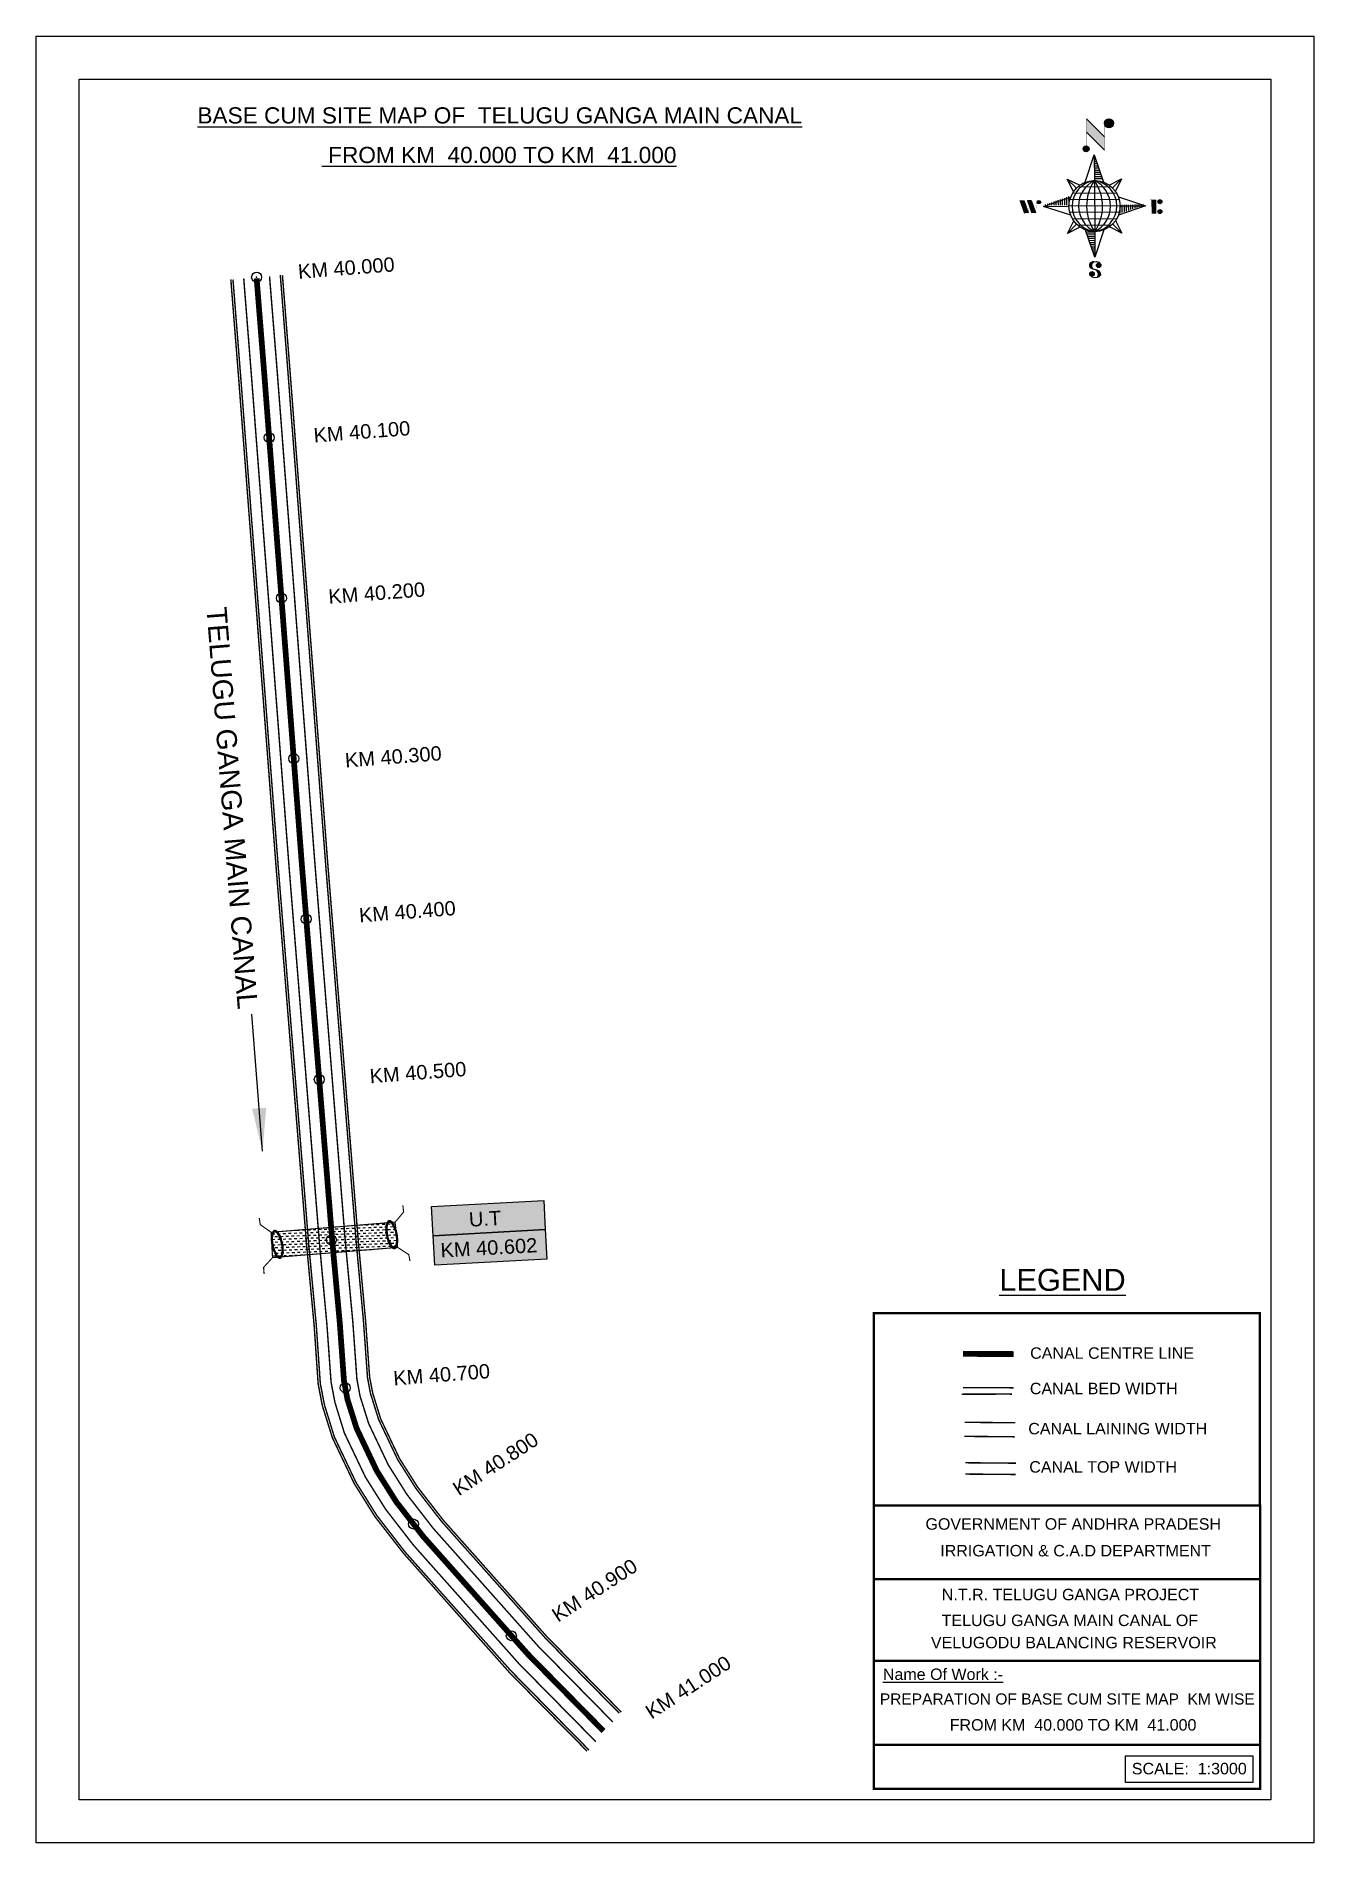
# Model space of a CAD drawing. Header units: inches. Extents: x 247522 to 248413, y 1720661 to 1721921.
import ezdxf

# ---------------------------------------------------------------- set-up
doc = ezdxf.new("R2010")
doc.units = ezdxf.units.IN
doc.header["$MEASUREMENT"] = 0
doc.header["$PDMODE"] = 32
doc.header["$PDSIZE"] = 7
doc.linetypes.add('ACAD_ISO02W100', pattern=[15, 12, -3])
for name, color, linetype in [('AQUADUCT', 1, 'Continuous'), ('bed with', 5, 'Continuous'), ('bord', 1, 'Continuous'), ('canal', 1, 'Continuous'), ('chainage', 7, 'Continuous'), ('FRAME 025', 7, 'Continuous'), ('laying', 4, 'Continuous'), ('lining', 4, 'Continuous'), ('STREAM', 4, 'Continuous'), ('Stu coo', 3, 'Continuous'), ('TEXT', 7, 'Continuous'), ('top of bund', 1, 'Continuous'), ('UT', 173, 'ACAD_ISO02W100'), ('V', 6, 'Continuous'), ('ZSTU', 7, 'Continuous')]:
    doc.layers.add(name, color=color, linetype=linetype)
doc.styles.get("Standard").update_dxf_attribs({"font": 'arial.ttf'})
doc.dimstyles.get("Standard").update_dxf_attribs({"dimtxt": 0.18, "dimasz": 0.18, "dimexe": 0.18, "dimexo": 0.0625, "dimgap": 0.09, "dimtad": 0, "dimtih": 1, "dimtoh": 1, "dimdec": 4, "dimzin": 0, "dimdsep": 46, "dimtxsty": 'Standard', "dimcen": 0.09, "dimadec": 0, "dimazin": 0, "dimtfac": 1, "dimtdec": 4, "dimtofl": 0, "dimtmove": 0, "dimatfit": 3, "dimfxl": 1, "dimtolj": 1, "dimtzin": 0, "dimarcsym": 0})
pattern_1 = [(267.297113149, (-8720374.938, 50637915.138), (10.5367255337, -0.497431438), [])]
pattern_2 = [(357.297113149, (-8720374.938, 50637915.138), (0.497431438, 10.5367255337), [])]

# ---------------------------------------------------------------- blocks, each defined once
blk = doc.blocks.new('GGF')
at = {"layer": 'STREAM'}
h = blk.add_hatch(dxfattribs=at)
h.set_pattern_fill('DASH', color=256, scale=10, angle=-6.08273, style=0)
h.set_pattern_definition([(353.91726508, (-115347.3726, 1016.3876), (1.3754179499, 1.1105068496), [1.25, -1.25])])
h.paths.add_polyline_path([(406186.84, 1485623.89), (406186.34, 1485618.17), (406185.83, 1485612.44), (406242.6, 1485608.9), (406242.86, 1485614.64), (406243.12, 1485620.38)])
at = {"layer": 'laying', "linetype": 'ByBlock', "extrusion": (0, 0, -1)}
for centre in [(406188.83, 1485618.1), (406240.81, 1485614.96)]:
    blk.add_ellipse(centre, major_axis=(0.4, -6.37), ratio=0.388717, dxfattribs=at)
at = {"layer": 'laying', "linetype": 'ByBlock'}
for points in [[(406189.2, 1485612.24), (406189.13, 1485612.23), (406189.05, 1485612.25), (406188.86, 1485612.32), (406188.75, 1485612.39), (406188.51, 1485612.61), (406188.38, 1485612.76), (406187.99, 1485613.32), (406187.73, 1485613.86), (406187.29, 1485615.15), (406187.11, 1485615.9), (406186.88, 1485617.49), (406186.82, 1485618.32), (406186.84, 1485619.93), (406186.91, 1485620.71), (406187.17, 1485622.07), (406187.36, 1485622.65), (406187.71, 1485623.36), (406187.86, 1485623.57), (406188.11, 1485623.82), (406188.22, 1485623.89), (406188.4, 1485623.96), (406188.47, 1485623.97), (406188.64, 1485623.95), (406188.74, 1485623.91), (406188.98, 1485623.76), (406189.11, 1485623.64), (406189.38, 1485623.32), (406189.52, 1485623.11), (406189.95, 1485622.33), (406190.22, 1485621.61), (406190.62, 1485619.96), (406190.76, 1485619.04), (406190.86, 1485617.19), (406190.83, 1485616.26), (406190.61, 1485614.61), (406190.43, 1485613.88), (406190.06, 1485613.02), (406189.9, 1485612.77), (406189.63, 1485612.45), (406189.52, 1485612.35), (406189.34, 1485612.26), (406189.27, 1485612.24), (406189.2, 1485612.24)], [(406241.18, 1485609.1), (406241.11, 1485609.1), (406241.03, 1485609.11), (406240.84, 1485609.19), (406240.73, 1485609.26), (406240.49, 1485609.47), (406240.36, 1485609.62), (406239.97, 1485610.18), (406239.7, 1485610.72), (406239.26, 1485612.02), (406239.09, 1485612.77), (406238.86, 1485614.35), (406238.8, 1485615.19), (406238.82, 1485616.8), (406238.89, 1485617.57), (406239.15, 1485618.93), (406239.34, 1485619.51), (406239.69, 1485620.22), (406239.84, 1485620.43), (406240.09, 1485620.69), (406240.19, 1485620.75), (406240.37, 1485620.83), (406240.44, 1485620.83), (406240.62, 1485620.81), (406240.72, 1485620.78), (406240.95, 1485620.62), (406241.08, 1485620.51), (406241.36, 1485620.18), (406241.5, 1485619.98), (406241.93, 1485619.19), (406242.2, 1485618.47), (406242.6, 1485616.82), (406242.73, 1485615.9), (406242.84, 1485614.05), (406242.81, 1485613.12), (406242.59, 1485611.47), (406242.4, 1485610.74), (406242.03, 1485609.88), (406241.88, 1485609.63), (406241.61, 1485609.31), (406241.49, 1485609.22), (406241.31, 1485609.12), (406241.25, 1485609.11), (406241.18, 1485609.1)]]:
    blk.add_open_spline(points, degree=3, knots=[0, 0, 0, 0, 0.189072, 0.189072, 0.378144, 0.378144, 0.567217, 0.567217, 0.964238, 0.964238, 1.36126, 1.36126, 1.758281, 1.758281, 2.155303, 2.155303, 2.552324, 2.552324, 2.807761, 2.807761, 3.01244, 3.01244, 3.217119, 3.217119, 3.421798, 3.421798, 3.626477, 3.626477, 3.831155, 3.831155, 4.280923, 4.280923, 4.73069, 4.73069, 5.180458, 5.180458, 5.630225, 5.630225, 5.896844, 5.896844, 6.112115, 6.112115, 6.283185, 6.283185, 6.283185, 6.283185], dxfattribs=at)
at = {"layer": 'UT', "ltscale": 0.2, "const_width": 0.5}
for points in [[(406181.01, 1485605.63), (406181.2, 1485608.62), (406185.83, 1485612.44), (406186.34, 1485618.17), (406186.84, 1485623.89), (406182.49, 1485628.03), (406182.47, 1485631.03)], [(406186.84, 1485623.89), (406243.12, 1485620.38)], [(406247.66, 1485627.39), (406247.59, 1485624.39), (406243.12, 1485620.38), (406242.86, 1485614.64), (406242.6, 1485608.9), (406247.12, 1485604.95), (406247.26, 1485601.95)], [(406185.83, 1485612.44), (406242.6, 1485608.9)]]:
    blk.add_lwpolyline(points, dxfattribs=at)
blk = doc.blocks.new('*X3')
at = {"color": 0, "linetype": 'Continuous'}
for p, q in [((6321.6, 240.5), (6322.3, 241.2)), ((6321.6, 240.3), (6322.3, 241)), ((6321.6, 240.1), (6322.3, 240.8)), ((6321.6, 239.9), (6322.4, 240.7)), ((6321.6, 239.8), (6322.4, 240.6)), ((6321.6, 239.6), (6322.5, 240.5)), ((6321.6, 239.4), (6322.5, 240.3)), ((6321.6, 239.2), (6322.6, 240.2)), ((6321.7, 239.1), (6322.6, 240.1)), ((6321.8, 240.8), (6322.4, 241.4)), ((6321.8, 239), (6322.7, 240)), ((6321.8, 239), (6322.8, 239.9)), ((6321.9, 238.9), (6322.9, 239.8)), ((6322, 238.8), (6323, 239.7)), ((6322.1, 241.3), (6322.4, 241.6)), ((6322.1, 238.7), (6323.1, 239.6)), ((6322.2, 238.6), (6323.1, 239.6)), ((6322.3, 238.5), (6323.2, 239.5)), ((6322.4, 238.5), (6323.3, 239.4)), ((6322.5, 238.4), (6323.4, 239.3)), ((6322.7, 238.4), (6323.6, 239.3)), ((6322.8, 238.3), (6323.7, 239.2)), ((6322.9, 238.3), (6323.8, 239.1)), ((6323.1, 238.2), (6323.9, 239.1)), ((6323.2, 238.2), (6324, 239)), ((6323.3, 238.2), (6324.2, 239)), ((6323.5, 238.1), (6324.3, 238.9)), ((6323.7, 238.1), (6324.4, 238.9)), ((6323.8, 238.1), (6324.6, 238.8)), ((6324.1, 238.2), (6324.7, 238.8)), ((6324.3, 238.3), (6324.9, 238.8)), ((6324.6, 238.3), (6325.1, 238.8)), ((6324.8, 238.4), (6325.2, 238.8)), ((6325.1, 238.5), (6325.4, 238.8)), ((6325.4, 238.6), (6325.6, 238.8))]:
    blk.add_line(p, q, dxfattribs=at)
blk = doc.blocks.new('*X2')
at = {"color": 0, "linetype": 'Continuous'}
for p, q in [((6324.4, 240.3), (6324.5, 240.4)), ((6324.6, 240.3), (6324.8, 240.5)), ((6324.7, 240.2), (6325, 240.5)), ((6324.8, 240.2), (6325.2, 240.6)), ((6325, 240.1), (6325.5, 240.6)), ((6325.1, 240.1), (6325.6, 240.6)), ((6325.2, 240), (6325.8, 240.6)), ((6325.3, 240), (6326, 240.6)), ((6325.4, 239.9), (6326.1, 240.6)), ((6325.5, 239.8), (6326.2, 240.5)), ((6325.6, 239.8), (6326.3, 240.5)), ((6325.7, 239.7), (6326.5, 240.4)), ((6325.9, 239.6), (6326.6, 240.3)), ((6326, 239.5), (6326.7, 240.3)), ((6326, 239.4), (6326.8, 240.2)), ((6326.1, 239.3), (6327, 240.2)), ((6326.2, 239.3), (6327.1, 240.1)), ((6326.3, 239.2), (6327.1, 240)), ((6326.4, 239.1), (6327.2, 239.9)), ((6326.5, 239), (6327.3, 239.8)), ((6326.5, 238.9), (6327.4, 239.7)), ((6326.6, 238.8), (6327.5, 239.6)), ((6326.7, 238.7), (6327.5, 239.5)), ((6326.8, 238.6), (6327.6, 239.4)), ((6326.8, 238.5), (6327.7, 239.3)), ((6326.8, 236.5), (6327.4, 237)), ((6326.9, 238.3), (6327.8, 239.2)), ((6326.9, 238.2), (6327.9, 239.1)), ((6326.9, 236.8), (6327.6, 237.4)), ((6327, 238.1), (6327.8, 239)), ((6327, 237.9), (6327.8, 238.8)), ((6327, 237.8), (6327.8, 238.6)), ((6327, 237.6), (6327.8, 238.4)), ((6327, 237.4), (6327.8, 238.2)), ((6327, 237.3), (6327.8, 238)), ((6327, 237.1), (6327.8, 237.9))]:
    blk.add_line(p, q, dxfattribs=at)
blk = doc.blocks.new('H')
at = {"layer": 'bord', "extrusion": (0.000427885, 0.004792, 0.999988)}
h = blk.add_hatch(dxfattribs=at)
h.set_pattern_fill('LINE', color=8, scale=84.387686, angle=-2.70289, style=0)
h.set_pattern_definition(pattern_2)
h.paths.add_polyline_path([(-492.5, 785.6, -0.090992), (-448, 775.2), (-486.5, 912)])
h = blk.add_hatch(dxfattribs=at)
h.set_pattern_fill('LINE', color=8, scale=84.387686, angle=-92.70289, style=0)
h.set_pattern_definition(pattern_1)
h.paths.add_polyline_path([(-624.9, 665.1, -0.090992), (-614.5, 709.6), (-751.3, 671.1)])
h = blk.add_hatch(dxfattribs=at)
h.set_pattern_fill('LINE', color=8, scale=84.387686, angle=-92.70289, style=0)
h.set_pattern_definition(pattern_1)
h.paths.add_polyline_path([(-245.6, 647.2), (-372, 653.2, -0.090992), (-382.4, 608.7)])
h = blk.add_hatch(dxfattribs=at)
h.set_pattern_fill('LINE', color=8, scale=84.387686, angle=-2.70289, style=0)
h.set_pattern_definition(pattern_2)
h.paths.add_polyline_path([(-504.4, 532.7, -0.090992), (-548.9, 543.1), (-510.4, 406.3)])
for p, q in [((-516.2, 1087.1, -1217.1), (-431.5, 994, -1216.7)), ((-519.4, 1020.4, -1216.8), (-434.7, 927.3, -1216.4)), ((-538.3, 773.7, -1215.6), (-487, 906.2, -1216.3)), ((-487, 906.2, -1216.3), (-493, 779.8, -1215.7)), ((-487, 906.2, -1216.3), (-448.5, 769.4, -1215.7)), ((-626.7, 793.8, -1215.7), (-566.8, 760.2, -1215.6)), ((-626.7, 793.8, -1215.7), (-584.1, 747, -1215.5)), ((-598.9, 731, -1215.4), (-626.7, 793.8, -1215.7)), ((-421.3, 753.3, -1215.6), (-358.5, 781.1, -1215.7)), ((-358.5, 781.1, -1215.7), (-405.3, 738.5, -1215.5)), ((-358.5, 781.1, -1215.7), (-392.1, 721.2, -1215.4)), ((-864.7, 700.9, -1215.1), (-846.9, 637.7, -1214.9)), ((-846.9, 700.1, -1215.1), (-829.1, 636.9, -1214.9)), ((-829.1, 699.2, -1215.2), (-811.3, 636, -1214.9)), ((-829.1, 699.2, -1215.2), (-811.3, 698.4, -1215.2)), ((-811.3, 698.4, -1215.2), (-793.5, 635.2, -1214.9)), ((-751.8, 665.3, -1215), (-615, 703.8, -1215.3)), ((-751.8, 665.3, -1215), (-625.4, 659.3, -1215)), ((-619.3, 614, -1214.8), (-751.8, 665.3, -1215)), ((-246.1, 641.4, -1215.1), (-382.9, 602.9, -1214.9)), ((-378.6, 692.6, -1215.3), (-246.1, 641.4, -1215.1)), ((-372.5, 647.4, -1215.1), (-246.1, 641.4, -1215.1)), ((-213.5, 669.3, -1215.3), (-216.7, 600.8, -1214.9)), ((-197.2, 599.9, -1214.9), (-193.9, 668.4, -1215.3)), ((-639.4, 525.6, -1214.4), (-605.8, 585.5, -1214.7)), ((-639.4, 525.6, -1214.4), (-592.6, 568.1, -1214.6)), ((-576.6, 553.3, -1214.6), (-639.4, 525.6, -1214.4)), ((-510.9, 400.5, -1213.9), (-549.4, 537.2, -1214.5)), ((-371.2, 512.9, -1214.5), (-431.1, 546.5, -1214.6)), ((-371.2, 512.9, -1214.5), (-413.8, 559.7, -1214.7)), ((-399, 575.7, -1214.7), (-371.2, 512.9, -1214.5)), ((-459.6, 533, -1214.5), (-510.9, 400.5, -1213.9)), ((-504.9, 526.9, -1214.5), (-510.9, 400.5, -1213.9))]:
    blk.add_line(p, q, dxfattribs=at)
at = {"layer": 'bord', "color": 8, "linetype": 'ByBlock', "extrusion": (0.000427885, 0.004792, 0.999988)}
for p, q in [((-386.5, 711.4, -1215.4), (-605.5, 721.7, -1215.4)), ((-410.8, 744.2, -1215.5), (-578.1, 752.1, -1215.5)), ((-493, 779.8, -1215.7), (-504.9, 526.9, -1214.5)), ((-372.5, 647.4, -1215.1), (-625.4, 659.3, -1215)), ((-378, 615.9, -1214.9), (-622.9, 627.5, -1214.9)), ((-375, 679.2, -1215.3), (-619.9, 690.7, -1215.2)), ((-392.4, 584.9, -1214.8), (-611.4, 595.3, -1214.7)), ((-419.8, 554.6, -1214.6), (-587.1, 562.5, -1214.6))]:
    blk.add_line(p, q, dxfattribs=at)
at = {"layer": 'bord', "extrusion": (0.000427885, 0.004792, 0.999988), "elevation": -1212.1}
for points, const_width in [([(-522, 959.6), (-515.7, 1092.9)], 1.61), ([(-434.2, 933.1), (-427.9, 1066.5)], 1.61), ([(-870.1, 707), (-846.4, 705.9)], 0.642), ([(-828.6, 642.7), (-855.2, 643.9)], 0.642), ([(-828.6, 642.7), (-821, 678)], 0.642), ([(-810.8, 641.8), (-784.1, 640.6)], 0.642), ([(-793, 641), (-781.6, 693.9)], 0.642), ([(-222.7, 675.6), (-173.8, 673.3)], 0.706), ([(-194.8, 644.8), (-185, 644.4)], 0.706), ([(-177.1, 604.8), (-226, 607.1)], 0.706)]:
    blk.add_lwpolyline(points, dxfattribs=dict(at, const_width=const_width))
for points, const_width in [([(-413.7, 1073.1, 1), (-397.6, 1057.7, 1)], 22.3), ([(-530.3, 949.5, 1), (-519.6, 939.3, 1)], 14.8), ([(-775.9, 696.6, 1), (-769.5, 690.4, 1)], 8.9), ([(-177.8, 666.9, 1), (-170.8, 660.1, 1)], 9.79), ([(-180.1, 618, 1), (-173.1, 611.2, 1)], 9.79), ([(-489.8, 361.7, 1), (-498.1, 369.1, 1)], 11.1), ([(-525.2, 321.6, 1), (-533.4, 328.9, 1)], 11.1)]:
    blk.add_lwpolyline(points, format="xyb", close=True, dxfattribs=dict(at, const_width=const_width))
for points in [[(-537, 317.4), (-530.7, 310.5), (-519.8, 306.8), (-504.9, 306.9), (-493.9, 310), (-486.3, 317.7), (-486.5, 325.8), (-490.6, 333.3), (-493.5, 336.2), (-502.8, 340.9), (-522.5, 347.3), (-530.4, 351.6), (-533.7, 354.6), (-537.4, 362.6), (-537, 373.4), (-530, 380.7), (-520, 384.1), (-503.5, 384.2), (-492.5, 379.9), (-487.1, 373.3)], [(-522.5, 347.6), (-526.2, 353.8), (-527.8, 360.6), (-527.9, 370.6), (-525.9, 375.5), (-521.3, 381.2), (-514.5, 384.4)], [(-504.9, 306.9), (-499, 312.4), (-497, 319.4), (-497.5, 326.5), (-501.2, 335.4), (-509.2, 343.2)]]:
    blk.add_lwpolyline(points, dxfattribs=at)
at = {"layer": 'bord', "extrusion": (0.000427885, 0.004792, 0.999988)}
for centre, radius in [((-405.6, 1065.4, -1212.1), 22.3), ((-525, 944.4, -1212.1), 14.8), ((-498.4, 659.1, -1212.1), 126.6), ((-772.7, 693.5, -1212.1), 8.9), ((-174.3, 663.5, -1212.1), 9.79), ((-176.6, 614.6, -1212.1), 9.79), ((-494, 365.4, -1212.1), 11.1), ((-529.3, 325.2, -1212.1), 11.1)]:
    blk.add_circle(centre, radius, dxfattribs=at)
at = {"layer": 'bord', "color": 8, "linetype": 'ByBlock', "extrusion": (0.000427885, 0.004792, 0.999988)}
for centre, radius, start, end in [((-481.5, 658.3, -1212.1), 127.7, 94.92536, 259.66906), ((-436.8, 656.2, -1212.1), 140.8, 113.28644, 241.30798), ((-315.9, 650.5, -1212.1), 222.3, 142.58916, 212.00526), ((-560.1, 662.1, -1212.1), 140.8, 293.28644, 61.30798), ((-681, 667.8, -1212.1), 222.3, 322.58916, 32.00526), ((-515.4, 659.9, -1212.1), 127.7, 274.92536, 79.66906)]:
    blk.add_arc(centre, radius, start, end, dxfattribs=at)
at = {"layer": 'bord', "extrusion": (0.000427885, 0.004792, 0.999988)}
for points in [[(-515.7, 1092.9, -1212.1), (-431, 999.8, -1212.1), (-518.9, 1026.2, -1212.1), (-434.2, 933.1, -1212.1)], [(-864.1, 706.7, -1212.1), (-846.4, 705.9, -1212.1), (-846.3, 643.5, -1212.1), (-828.6, 642.7, -1212.1)], [(-828.6, 705, -1212.1), (-810.8, 704.2, -1212.1), (-810.8, 641.8, -1212.1), (-793, 641, -1212.1)], [(-193.4, 674.2, -1212.1), (-196.6, 605.7, -1212.1), (-213, 675.1, -1212.1), (-216.2, 606.7, -1212.1)]]:
    blk.add_solid(points, dxfattribs=at)
at = {"layer": 'bord', "extrusion": (0.000427885, 0.004792, 0.999988), "xscale": 7.977342409717546, "yscale": 7.977342408231451, "zscale": 7.977342408476333, "rotation": 138.0840426661453}
for name, p in [('*X2', (38300.5, -31929.4, -1212.1)), ('*X3', (38314.4, -31950.9, -1212.1))]:
    blk.add_blockref(name, p, dxfattribs=at)

msp = doc.modelspace()

# ---------------------------------------------------------------- hatches: boundary and pattern name
at = {"layer": 'ZSTU'}
h = msp.add_hatch(color=135, dxfattribs=at)
h.set_gradient(color1=(141, 177, 78), color2=(107, 135, 59), one_color=1, tint=0.38, name='CYLINDER')
h.paths.add_polyline_path([(247797.8, 1721104.6), (247799, 1721084.2), (247877.1, 1721088.6), (247876, 1721109)])
h.paths.add_polyline_path([(247821.4, 1721087.8), (247848.9, 1721089.3), (247848.1, 1721104.5), (247820.5, 1721103)], flags=24)
h = msp.add_hatch(color=252, dxfattribs=at)
h.set_gradient(color1=(167, 88, 159), color2=(127, 67, 121), one_color=1, tint=0.38, name='CYLINDER')
h.paths.add_polyline_path([(247878.2, 1721068.1), (247877.1, 1721088.6), (247799, 1721084.2), (247800.1, 1721063.8)])
h.paths.add_polyline_path([(247801.9, 1721066.2), (247874.4, 1721070.3), (247873.6, 1721085.6), (247801, 1721081.5)], flags=24)

# ---------------------------------------------------------------- linework, layer by layer
at = {"linetype": 'ByBlock'}
for points in [[(247522, 1720660.9), (247522, 1721920.9), (248413, 1721920.9), (248413, 1720660.9)], [(248383, 1721890.9), (248383, 1720690.9), (247552, 1720690.9), (247552, 1721890.9)]]:
    msp.add_lwpolyline(points, close=True, dxfattribs=at)
for p in [(247675.8, 1721752.8), (247684.6, 1721640.9), (247693.1, 1721529), (247701.7, 1721417.1), (247710.4, 1721305.2), (247719.5, 1721193.3), (247737.6, 1720978.3), (247785.1, 1720883.3), (247853.4, 1720805.4)]:
    msp.add_point(p)
at = {"color": 2}
msp.add_point((247727.9, 1721081.4), dxfattribs=at)
at = {"layer": 'bed with', "const_width": 1}
for points in [[(247666.8, 1721751.9), (247672.2, 1721683.7), (247698.3, 1721342.9), (247719.6, 1721079.1), (247724.8, 1721022.5), (247727.7, 1720982.2), (247730.4, 1720968.1), (247737, 1720946.7), (247751.7, 1720915.9), (247765.8, 1720893.5), (247785.1, 1720868.6), (247858.7, 1720785.9), (247912.3, 1720731.5)], [(247684.8, 1721753.3), (247690.3, 1721685.1), (247716.4, 1721344.3), (247737.6, 1721080.7), (247742.9, 1721024), (247745.7, 1720984.5), (247747.9, 1720972.5), (247753.9, 1720953.4), (247767.5, 1720924.7), (247780.6, 1720903.9), (247799, 1720880.2), (247871.9, 1720798.3), (247924.2, 1720745.2)], [(248202.6, 1720973.8), (248200.6, 1720973.9), (248167.8, 1720973.8), (248167.5, 1720973.8)], [(248203.8, 1720978.2), (248200.6, 1720978.3), (248168.4, 1720978.3)]]:
    msp.add_lwpolyline(points, dxfattribs=at)
at = {"layer": 'canal', "color": 6, "const_width": 4}
for points in [[(248203.6, 1721001.8), (248201, 1721001.9), (248168.4, 1721001.9)], [(248168.4, 1721001.9), (248203.6, 1721001.8)]]:
    msp.add_lwpolyline(points, dxfattribs=at)
at = {"layer": 'FRAME 025', "lineweight": -3, "const_width": 1.64}
for points in [[(248106.2, 1721030.3), (248375.3, 1721030.3), (248375.3, 1720896.1), (248106.2, 1720896.1)], [(248106.2, 1720896.1), (248375.7, 1720896.1), (248375.7, 1720698.5), (248106.2, 1720698.5)]]:
    msp.add_lwpolyline(points, close=True, dxfattribs=at)
for points in [[(248106.2, 1720844.8), (248375.7, 1720844.8)], [(248106.2, 1720787.9), (248375.7, 1720787.9)], [(248106.2, 1720729.3), (248375.7, 1720729.3)]]:
    msp.add_lwpolyline(points, dxfattribs=at)
at = {"layer": 'lining', "const_width": 1}
for points in [[(247692.3, 1721754.3), (247697.7, 1721685.7), (247723.8, 1721344.9), (247745.1, 1721081.4), (247750.3, 1721024.6), (247753.1, 1720985.5), (247755.2, 1720974.3), (247760.9, 1720956.1), (247774.1, 1720928.3), (247786.8, 1720908.2), (247804.8, 1720885), (247877.4, 1720803.4), (247928.7, 1720751.3)], [(247659.3, 1721751.2), (247664.7, 1721683.1), (247690.8, 1721342.3), (247712.1, 1721078.5), (247717.4, 1721021.9), (247720.2, 1720981.2), (247723.1, 1720966.3), (247730, 1720944), (247745.1, 1720912.3), (247759.6, 1720889.2), (247779.3, 1720863.8), (247853.2, 1720780.8), (247907.6, 1720725.6)], [(248169.5, 1720954.2), (248194.2, 1720954), (248204.9, 1720953.9)], [(248169.4, 1720944.4), (248196.3, 1720944.2), (248204.3, 1720944.1)]]:
    msp.add_lwpolyline(points, dxfattribs=at)
at = {"layer": 'top of bund', "const_width": 1}
for points in [[(247693.8, 1721754.1), (247699.2, 1721685.8), (247725.3, 1721345.1), (247746.6, 1721081.5), (247751.8, 1721024.7), (247754.6, 1720985.7), (247756.7, 1720974.7), (247762.3, 1720956.6), (247775.4, 1720929), (247788, 1720909.1), (247806, 1720885.9), (247878.5, 1720804.4), (247930.1, 1720752.1)], [(247657.8, 1721751.2), (247663.2, 1721683), (247689.3, 1721342.2), (247710.6, 1721078.4), (247715.9, 1721021.8), (247718.7, 1720981), (247721.6, 1720965.9), (247728.6, 1720943.5), (247743.8, 1720911.6), (247758.4, 1720888.3), (247778.2, 1720862.9), (247852.1, 1720779.7), (247906.2, 1720724.9)], [(248170, 1720926), (248194.6, 1720925.8), (248205.4, 1720925.7)], [(248205, 1720917.8), (248197.1, 1720917.9), (248170.1, 1720918.1)]]:
    msp.add_lwpolyline(points, dxfattribs=at)
at = {"layer": 'V', "color": 6, "const_width": 4}
msp.add_lwpolyline([(247675.8, 1721752), (247681.2, 1721684.4), (247707.3, 1721343.6), (247728.6, 1721079.9), (247733.8, 1721023.2), (247736.7, 1720983.3), (247739.1, 1720970.3), (247745.5, 1720950), (247759.6, 1720920.3), (247773.2, 1720898.7), (247792.1, 1720874.4), (247865.3, 1720792.1), (247917.7, 1720738.9)], dxfattribs=at)
at = {"layer": 'V', "color": 0}
msp.add_lwpolyline([(248281.7, 1720721.7), (248370.4, 1720721.7), (248370.4, 1720702.9), (248281.7, 1720702.9)], close=True, dxfattribs=at)
at = {"layer": 'ZSTU', "color": 135}
msp.add_lwpolyline([(247797.8, 1721104.6), (247876, 1721109), (247877.1, 1721088.6), (247799, 1721084.2)], close=True, dxfattribs=at)
at = {"layer": 'ZSTU', "color": 252}
msp.add_lwpolyline([(247799, 1721084.2), (247877.1, 1721088.6), (247878.2, 1721068.1), (247800.1, 1721063.8)], close=True, dxfattribs=at)

# ---------------------------------------------------------------- block references
at = {"layer": 'AQUADUCT', "color": 1, "xscale": 0.1408039184319789, "yscale": 0.1408039187081158, "zscale": 0.1408039184379445, "rotation": 3.078330572322649}
msp.add_blockref('H', (248335.2, 1721714.3, 170.9), dxfattribs=at)
at = {"layer": 'laying', "color": 6, "linetype": 'ByBlock', "xscale": 1.539389527259531, "yscale": 1.539389526937157, "zscale": 1.539389526941385, "rotation": 8.236970571135751}
msp.add_blockref('GGF', (-43497.2, -631857.2), dxfattribs=at)

# ---------------------------------------------------------------- texts
at = {"layer": 'chainage', "color": 0}
for s, rotation, p in [('KM 40.000', 4.4093, (247705, 1721751.7)), ('KM 40.100', 4.4093, (247715.9, 1721637.5)), ('KM 40.200', 4.4093, (247726.2, 1721525)), ('KM 40.300', 4.4093, (247737.8, 1721410.8)), ('KM 40.400', 4.4093, (247747.6, 1721302.8)), ('KM 40.500', 4.4093, (247755, 1721190.6)), ('KM 40.700', 4.4093, (247771.5, 1720979.9)), ('KM 40.800', 33.1644, (247816.8, 1720902.5)), ('KM 40.900', 33.1644, (247885.9, 1720814.4)), ('KM 41.000', 33.1644, (247951.2, 1720746.8))]:
    msp.add_text(s, height=10, rotation=rotation, dxfattribs=at).set_placement(p)
at = {"layer": 'chainage', "color": 1}
msp.add_text('TELUGU GANGA MAIN CANAL', height=14.042, rotation=274.459, dxfattribs=at).set_placement((247640.8, 1721522.2))
at = {"layer": 'chainage', "color": 0}
for s, height, p in [('%%ULEGEND', 15.34, (248193.7, 1721045.9)), ('CANAL CENTRE LINE', 8, (248215.2, 1720998.5)), ('CANAL BED WIDTH', 8, (248215, 1720973.8)), ('CANAL LAINING WIDTH', 8, (248213.9, 1720945.8)), ('CANAL TOP WIDTH', 8, (248214.6, 1720919.1)), ('GOVERNMENT OF ANDHRA PRADESH ', 8, (248142.2, 1720879.3)), ('IRRIGATION & C.A.D DEPARTMENT', 8, (248152.5, 1720860.7)), ('N.T.R. TELUGU GANGA PROJECT', 8, (248153.6, 1720830.1)), ('TELUGU GANGA MAIN CANAL OF', 8, (248153.5, 1720812.1)), (' VELUGODU BALANCING RESERVOIR', 8, (248142.9, 1720796.6)), ('%%UName Of Work :-', 8, (248112.5, 1720774.5)), ('PREPARATION OF BASE CUM SITE MAP  KM WISE', 7.743, (248110.4, 1720757.4)), (' FROM KM  40.000 TO KM  41.000', 8, (248156, 1720739.2)), ('SCALE:  1:3000', 8, (248286.1, 1720708.7))]:
    msp.add_text(s, height=height, dxfattribs=at).set_placement(p)
at = {"layer": 'Stu coo', "color": 0}
for s, p in [('U.T', (247824.1, 1721090.6)), ('KM 40.602', (247804.3, 1721069.1))]:
    msp.add_text(s, height=10, rotation=3.1894, dxfattribs=at).set_placement(p)
at = {"layer": 'TEXT', "color": 0}
for s, p in [('%%UBASE CUM SITE MAP OF  TELUGU GANGA MAIN CANAL', (247634.5, 1721860)), ('%%U FROM KM  40.000 TO KM  41.000', (247721.3, 1721832.4))]:
    msp.add_text(s, height=11.294, dxfattribs=at).set_placement(p)

# ---------------------------------------------------------------- leaders
at = {"layer": 'chainage', "color": 1}
msp.add_leader([(247679.9, 1721143.3), (247672.5, 1721238.8)], dimstyle='Standard', override={"dimasz": 30, "dimgap": 0.09, "dimtad": 0}, dxfattribs=at)

doc.saveas('drawing.dxf')
